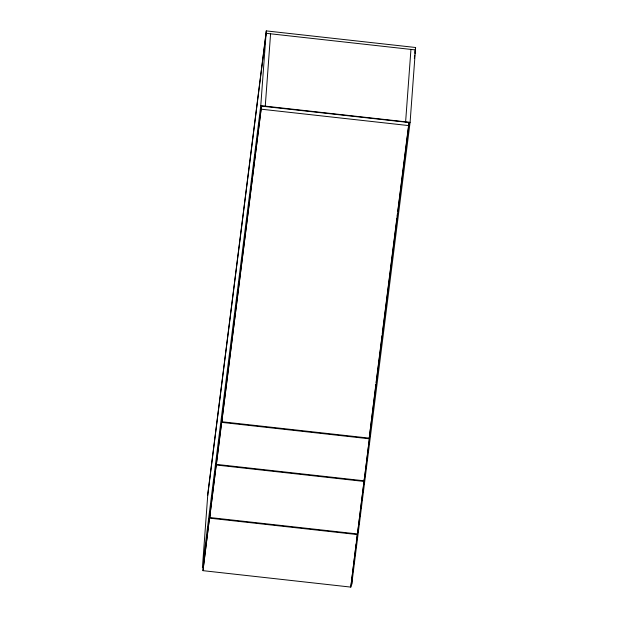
<?xml version="1.0" encoding="UTF-8"?>
<svg xmlns="http://www.w3.org/2000/svg" width="618" height="618" viewBox="0 0 618 618"><rect width="100%" height="100%" fill="white"/><g stroke="black" fill="none" stroke-linecap="round" stroke-linejoin="round"><path stroke-width="0.93" d="M202.974 570.661L209.834 515.08L202.974 570.661L350.8 587.1L364.373 478.378M368.436 446.242L357.513 533.96L209.687 517.521L216.547 461.94M209.687 517.521L221.939 419.298M368.676 444.327L369.765 435.736L364.226 480.819L216.4 464.381L261.499 106.126L408.954 122.518L408.73 125.593L369.24 438.139L221.792 421.739L261.499 106.126M260.773 105.724L266.281 30.9L415.597 47.501L410.097 122.325L260.781 105.639L202.403 567.818L207.903 492.994L266.281 30.9M265.253 106.219L270.584 33.805M350.8 587.1L356.092 543.925M352.214 577.675L351.719 584.419L410.105 122.24M369.24 438.139L375.868 384.411M405.617 121.823L410.947 49.409M207.725 495.397L266.103 33.302L415.42 49.911L414.941 53.735M414.392 57.072L414.632 55.157M414.995 52.291L415.597 47.501M414.338 58.517L414.701 55.651M376.107 382.496L382.024 335.659M382.264 333.751L396.88 218.1M397.119 216.192L397.482 213.318M397.722 211.41L408.954 122.518M356.339 542.017L357.66 531.519M261.275 109.201L408.73 125.593M221.707 422.372L369.533 438.811M216.323 465.014L364.149 481.445M209.61 518.154L357.436 534.585"/></g></svg>
